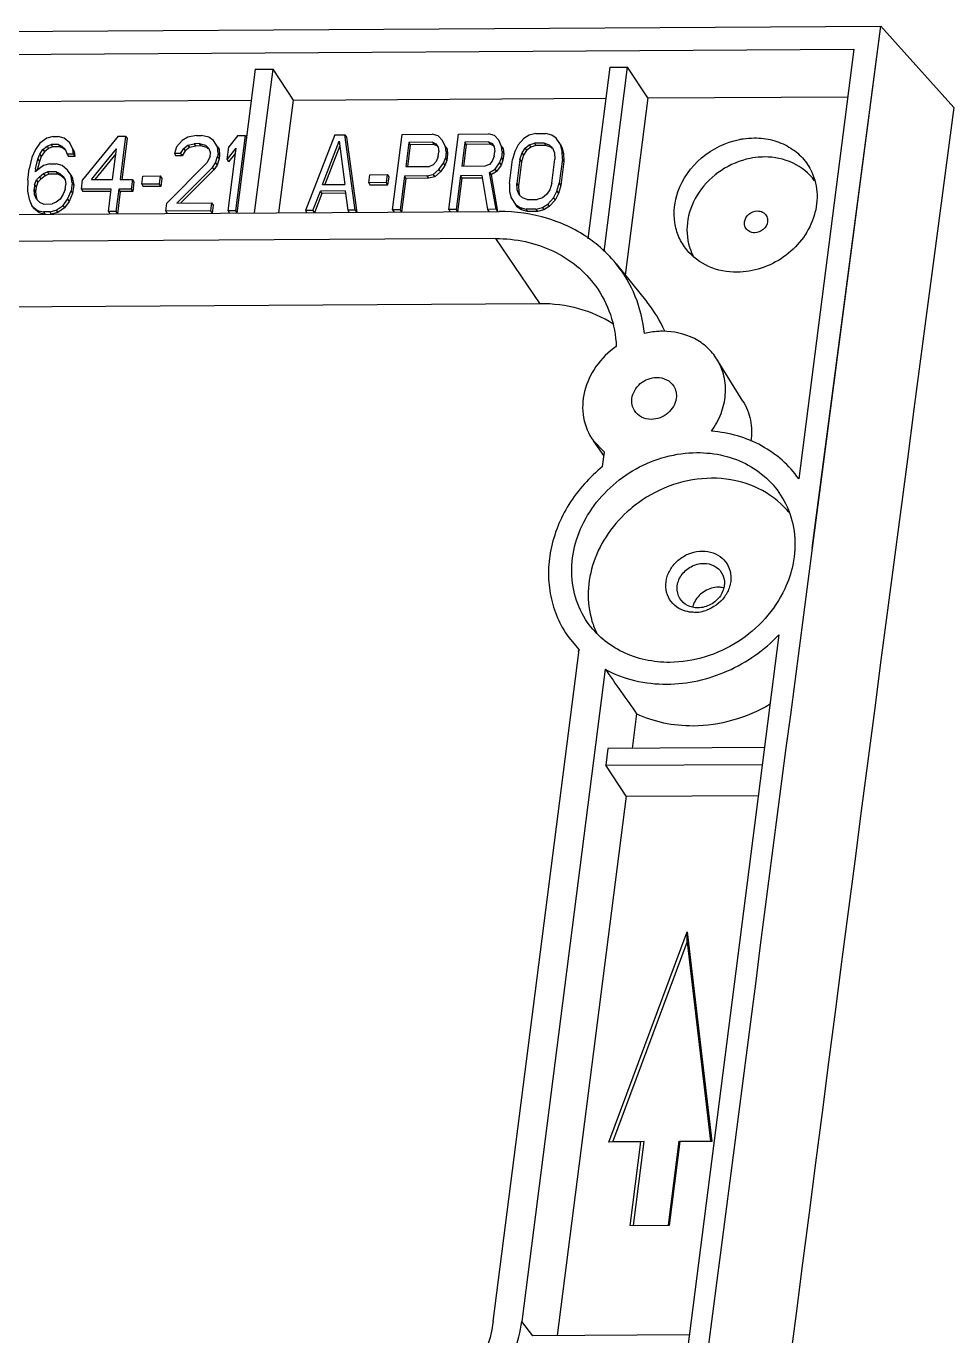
# Model space of a CAD drawing. Extents: x -1094 to 5067, y -562 to 305.
# Drawn here: x 288.39 to 313.45, y -131.44 to -96.07 of the extents above; entities that cross this region are included whole.
import ezdxf

# ---------------------------------------------------------------- set-up
doc = ezdxf.new("R2010")
doc.units = 0
doc.header["$LTSCALE"] = 1.21
doc.header["$MEASUREMENT"] = 0
doc.layers.get('0').update_dxf_attribs({"linetype": 'CONTINUOUS'})

msp = doc.modelspace()

# ---------------------------------------------------------------- linework, layer by layer
at = {"color": 7, "linetype": 'Continuous'}
for p, q in [((220.355, -96.621), (311.48, -96.069)), ((309.622, -110.169), (311.48, -96.069)), ((309.632, -110.169), (311.48, -96.069)), ((311.48, -96.069), (313.45, -98.268)), ((220.941, -97.236), (310.748, -96.692)), ((310.748, -96.692), (309.262, -108.295)), ((294.579, -97.233), (294.082, -101.117)), ((294.561, -101.114), (295.058, -97.23)), ((294.579, -97.233), (295.058, -97.23)), ((295.607, -98.066), (295.058, -97.23)), ((304.159, -97.175), (303.564, -101.813)), ((304, -102.152), (304.638, -97.172)), ((304.159, -97.175), (304.638, -97.172)), ((305.187, -98.008), (304.638, -97.172)), ((305.187, -98.008), (310.583, -97.975)), ((294.472, -98.073), (276.448, -98.182)), ((295.217, -101.11), (295.607, -98.066)), ((295.607, -98.066), (304.051, -98.014)), ((305.187, -98.008), (304.574, -102.792)), ((290.872, -99.037), (289.914, -100.214)), ((290.872, -99.037), (291.074, -99.036)), ((291.074, -99.036), (290.924, -100.208)), ((291.074, -99.036), (291.114, -99.099)), ((292.994, -99.024), (292.753, -99.069)), ((292.994, -99.024), (293.129, -99.024)), ((293.325, -99.066), (293.129, -99.024)), ((294.105, -99.018), (293.864, -99.323)), ((294.307, -99.017), (294.046, -101.056)), ((294.105, -99.018), (294.307, -99.017)), ((294.307, -99.017), (294.347, -99.08)), ((296.732, -99.002), (295.932, -101.044)), ((296.732, -99.002), (297.002, -99)), ((297.279, -101.036), (297.002, -99)), ((297.002, -99), (297.041, -99.064)), ((298.29, -101.03), (298.551, -98.991)), ((298.551, -98.991), (299.359, -98.986)), ((299.522, -99.028), (299.359, -98.986)), ((299.64, -99.158), (299.522, -99.028)), ((299.805, -101.021), (300.066, -98.982)), ((300.066, -98.982), (300.875, -98.977)), ((301.037, -99.019), (300.875, -98.977)), ((301.155, -99.148), (301.037, -99.019)), ((301.98, -99.013), (301.835, -99.101)), ((302.154, -98.969), (301.98, -99.013)), ((302.154, -98.969), (302.424, -98.967)), ((302.587, -99.01), (302.424, -98.967)), ((302.71, -99.096), (302.587, -99.01)), ((288.762, -99.224), (288.639, -99.398)), ((288.947, -99.092), (288.762, -99.224)), ((288.841, -99.397), (288.953, -99.309)), ((288.992, -99.372), (288.88, -99.46)), ((289.121, -99.048), (288.947, -99.092)), ((288.953, -99.309), (289.06, -99.265)), ((288.953, -99.309), (288.992, -99.372)), ((289.099, -99.328), (288.992, -99.372)), ((289.262, -99.264), (289.06, -99.265)), ((289.06, -99.265), (289.099, -99.328)), ((289.301, -99.327), (289.099, -99.328)), ((289.121, -99.048), (289.256, -99.047)), ((289.419, -99.09), (289.256, -99.047)), ((289.262, -99.264), (289.301, -99.327)), ((289.262, -99.264), (289.357, -99.307)), ((289.396, -99.37), (289.301, -99.327)), ((289.357, -99.307), (289.447, -99.393)), ((289.434, -99.406), (289.396, -99.37)), ((289.57, -99.219), (289.419, -99.09)), ((289.649, -99.392), (289.57, -99.219)), ((290.15, -100.212), (290.828, -99.384)), ((290.722, -100.209), (290.828, -99.384)), ((291.114, -99.099), (290.971, -100.214)), ((292.45, -99.331), (292.394, -99.505)), ((292.607, -99.157), (292.45, -99.331)), ((292.562, -99.504), (292.646, -99.373)), ((292.753, -99.069), (292.607, -99.157)), ((292.646, -99.373), (292.759, -99.286)), ((292.646, -99.373), (292.686, -99.437)), ((292.798, -99.349), (292.686, -99.437)), ((292.759, -99.286), (292.932, -99.242)), ((292.759, -99.286), (292.798, -99.349)), ((292.972, -99.305), (292.798, -99.349)), ((293.067, -99.241), (292.932, -99.242)), ((292.932, -99.242), (292.972, -99.305)), ((293.107, -99.304), (292.972, -99.305)), ((293.067, -99.241), (293.23, -99.283)), ((293.067, -99.241), (293.107, -99.304)), ((293.269, -99.347), (293.107, -99.304)), ((293.23, -99.283), (293.32, -99.369)), ((293.307, -99.383), (293.269, -99.347)), ((293.32, -99.369), (293.371, -99.499)), ((293.449, -99.152), (293.325, -99.066)), ((293.561, -99.325), (293.449, -99.152)), ((293.573, -99.498), (293.561, -99.325)), ((293.561, -99.325), (293.601, -99.388)), ((293.601, -99.388), (293.612, -99.561)), ((293.82, -99.67), (293.864, -99.323)), ((293.82, -99.67), (294.061, -99.365)), ((293.844, -101.057), (294.061, -99.365)), ((296.391, -100.348), (296.845, -99.175)), ((296.861, -99.298), (296.455, -100.348)), ((296.845, -99.175), (296.998, -100.344)), ((297.041, -99.064), (297.319, -101.1)), ((298.725, -99.207), (298.642, -99.857)), ((298.764, -99.27), (298.688, -99.863)), ((299.365, -99.203), (298.725, -99.207)), ((298.725, -99.207), (298.764, -99.27)), ((299.404, -99.266), (298.764, -99.27)), ((299.365, -99.203), (299.46, -99.245)), ((299.365, -99.203), (299.404, -99.266)), ((299.5, -99.309), (299.404, -99.266)), ((299.46, -99.245), (299.517, -99.332)), ((299.517, -99.332), (299.534, -99.462)), ((299.719, -99.331), (299.64, -99.158)), ((299.736, -99.461), (299.719, -99.331)), ((299.719, -99.331), (299.758, -99.394)), ((300.241, -99.197), (300.157, -99.848)), ((300.28, -99.261), (300.204, -99.854)), ((300.88, -99.193), (300.241, -99.197)), ((300.241, -99.197), (300.28, -99.261)), ((300.92, -99.257), (300.28, -99.261)), ((300.88, -99.193), (300.976, -99.236)), ((300.88, -99.193), (300.92, -99.257)), ((301.015, -99.3), (300.92, -99.257)), ((300.976, -99.236), (301.032, -99.323)), ((301.032, -99.323), (301.049, -99.453)), ((301.234, -99.321), (301.155, -99.148)), ((301.251, -99.451), (301.234, -99.321)), ((301.234, -99.321), (301.274, -99.385)), ((301.274, -99.385), (301.291, -99.515)), ((301.678, -99.275), (301.588, -99.449)), ((301.835, -99.101), (301.678, -99.275)), ((301.785, -99.491), (301.869, -99.361)), ((301.869, -99.361), (301.981, -99.274)), ((301.869, -99.361), (301.908, -99.424)), ((302.02, -99.337), (301.908, -99.424)), ((301.981, -99.274), (302.121, -99.229)), ((301.981, -99.274), (302.02, -99.337)), ((302.16, -99.293), (302.02, -99.337)), ((302.39, -99.228), (302.121, -99.229)), ((302.121, -99.229), (302.16, -99.293)), ((302.43, -99.291), (302.16, -99.293)), ((302.39, -99.228), (302.52, -99.27)), ((302.39, -99.228), (302.43, -99.291)), ((302.559, -99.334), (302.43, -99.291)), ((302.52, -99.27), (302.609, -99.356)), ((302.597, -99.37), (302.559, -99.334)), ((302.609, -99.356), (302.66, -99.486)), ((302.823, -99.268), (302.71, -99.096)), ((302.868, -99.442), (302.823, -99.268)), ((302.823, -99.268), (302.862, -99.332)), ((302.862, -99.332), (302.907, -99.505)), ((288.544, -99.615), (288.471, -99.919)), ((288.639, -99.398), (288.544, -99.615)), ((288.639, -99.918), (288.706, -99.657)), ((288.746, -99.721), (288.684, -99.961)), ((288.706, -99.657), (288.757, -99.527)), ((288.706, -99.657), (288.746, -99.721)), ((288.796, -99.59), (288.746, -99.721)), ((288.757, -99.527), (288.841, -99.397)), ((288.757, -99.527), (288.796, -99.59)), ((288.88, -99.46), (288.796, -99.59)), ((288.841, -99.397), (288.88, -99.46)), ((289.447, -99.393), (289.498, -99.523)), ((289.666, -99.522), (289.498, -99.523)), ((289.498, -99.523), (289.537, -99.586)), ((289.705, -99.585), (289.537, -99.586)), ((289.666, -99.522), (289.649, -99.392)), ((289.649, -99.392), (289.688, -99.455)), ((289.666, -99.522), (289.705, -99.585)), ((289.681, -99.439), (289.688, -99.455)), ((289.688, -99.455), (289.705, -99.585)), ((290.811, -99.517), (290.241, -100.212)), ((292.562, -99.504), (292.394, -99.505)), ((292.394, -99.505), (292.433, -99.568)), ((292.602, -99.567), (292.433, -99.568)), ((292.562, -99.504), (292.602, -99.567)), ((292.686, -99.437), (292.602, -99.567)), ((293.36, -99.586), (293.27, -99.76)), ((293.36, -99.586), (293.371, -99.499)), ((293.506, -99.758), (293.562, -99.585)), ((293.601, -99.648), (293.545, -99.822)), ((293.573, -99.498), (293.562, -99.585)), ((293.562, -99.585), (293.601, -99.648)), ((293.573, -99.498), (293.612, -99.561)), ((293.612, -99.561), (293.601, -99.648)), ((293.82, -99.67), (293.859, -99.733)), ((294.044, -99.5), (293.859, -99.733)), ((299.467, -99.722), (299.388, -99.81)), ((299.517, -99.592), (299.467, -99.722)), ((299.517, -99.592), (299.534, -99.462)), ((299.663, -99.764), (299.713, -99.634)), ((299.753, -99.697), (299.702, -99.828)), ((299.736, -99.461), (299.713, -99.634)), ((299.713, -99.634), (299.753, -99.697)), ((299.736, -99.461), (299.775, -99.524)), ((299.775, -99.524), (299.753, -99.697)), ((299.758, -99.394), (299.775, -99.524)), ((300.982, -99.713), (300.904, -99.8)), ((301.032, -99.583), (300.982, -99.713)), ((301.032, -99.583), (301.049, -99.453)), ((301.179, -99.755), (301.229, -99.625)), ((301.268, -99.688), (301.218, -99.819)), ((301.251, -99.451), (301.229, -99.625)), ((301.229, -99.625), (301.268, -99.688)), ((301.251, -99.451), (301.291, -99.515)), ((301.291, -99.515), (301.268, -99.688)), ((301.443, -100.317), (301.527, -99.666)), ((301.588, -99.449), (301.527, -99.666)), ((301.729, -99.665), (301.645, -100.316)), ((301.768, -99.729), (301.685, -100.379)), ((301.729, -99.665), (301.785, -99.491)), ((301.729, -99.665), (301.768, -99.729)), ((301.824, -99.555), (301.768, -99.729)), ((301.785, -99.491), (301.824, -99.555)), ((301.908, -99.424), (301.824, -99.555)), ((302.588, -100.31), (302.672, -99.66)), ((302.66, -99.486), (302.672, -99.66)), ((302.874, -99.658), (302.79, -100.309)), ((302.913, -99.722), (302.83, -100.373)), ((302.874, -99.658), (302.868, -99.442)), ((302.868, -99.442), (302.907, -99.505)), ((302.874, -99.658), (302.913, -99.722)), ((302.907, -99.505), (302.913, -99.722)), ((288.432, -100.223), (288.471, -99.919)), ((288.853, -99.83), (288.628, -100.005)), ((288.639, -99.918), (288.628, -100.005)), ((288.639, -99.918), (288.672, -99.971)), ((288.746, -100.134), (288.858, -100.047)), ((289.027, -99.786), (288.853, -99.83)), ((288.858, -100.047), (288.965, -100.003)), ((288.858, -100.047), (288.898, -100.11)), ((289.004, -100.066), (288.898, -100.11)), ((289.201, -100.001), (288.965, -100.003)), ((288.965, -100.003), (289.004, -100.066)), ((289.24, -100.065), (289.004, -100.066)), ((289.027, -99.786), (289.195, -99.785)), ((289.358, -99.827), (289.195, -99.785)), ((289.201, -100.001), (289.24, -100.065)), ((289.201, -100.001), (289.296, -100.044)), ((289.336, -100.107), (289.24, -100.065)), ((289.296, -100.044), (289.386, -100.13)), ((289.509, -99.956), (289.358, -99.827)), ((289.594, -100.086), (289.509, -99.956)), ((289.633, -100.302), (289.594, -100.086)), ((289.594, -100.086), (289.633, -100.149)), ((293.27, -99.76), (292.188, -100.85)), ((292.457, -100.849), (293.422, -99.889)), ((293.461, -99.952), (292.561, -100.848)), ((293.422, -99.889), (293.506, -99.758)), ((293.422, -99.889), (293.461, -99.952)), ((293.545, -99.822), (293.461, -99.952)), ((293.506, -99.758), (293.545, -99.822)), ((297.643, -100.297), (297.671, -100.08)), ((297.671, -100.08), (298.142, -100.077)), ((298.142, -100.077), (298.115, -100.294)), ((298.142, -100.077), (298.182, -100.141)), ((298.642, -99.857), (299.282, -99.854)), ((299.215, -100.114), (299.388, -100.07)), ((299.388, -99.81), (299.282, -99.854)), ((299.388, -100.07), (299.54, -99.939)), ((299.388, -100.07), (299.428, -100.133)), ((299.579, -100.002), (299.428, -100.133)), ((299.54, -99.939), (299.663, -99.764)), ((299.54, -99.939), (299.579, -100.002)), ((299.702, -99.828), (299.579, -100.002)), ((299.663, -99.764), (299.702, -99.828)), ((300.157, -99.848), (300.797, -99.844)), ((300.904, -99.8), (300.797, -99.844)), ((300.91, -100.017), (301.055, -99.929)), ((301.085, -101.013), (300.91, -100.017)), ((300.91, -100.017), (300.949, -100.08)), ((301.095, -99.993), (300.949, -100.08)), ((300.949, -100.08), (301.124, -101.077)), ((301.055, -99.929), (301.179, -99.755)), ((301.055, -99.929), (301.095, -99.993)), ((301.218, -99.819), (301.095, -99.993)), ((301.179, -99.755), (301.218, -99.819)), ((288.432, -100.223), (288.427, -100.526)), ((288.617, -100.352), (288.601, -100.482)), ((288.617, -100.352), (288.668, -100.221)), ((288.617, -100.352), (288.657, -100.415)), ((288.657, -100.415), (288.64, -100.545)), ((288.707, -100.285), (288.657, -100.415)), ((288.668, -100.221), (288.746, -100.134)), ((288.668, -100.221), (288.707, -100.285)), ((288.786, -100.198), (288.707, -100.285)), ((288.746, -100.134), (288.786, -100.198)), ((288.898, -100.11), (288.786, -100.198)), ((289.426, -100.194), (289.336, -100.107)), ((289.386, -100.13), (289.442, -100.217)), ((289.442, -100.217), (289.459, -100.347)), ((289.443, -100.477), (289.459, -100.347)), ((289.633, -100.302), (289.606, -100.519)), ((289.633, -100.149), (289.673, -100.366)), ((289.633, -100.302), (289.673, -100.366)), ((289.673, -100.366), (289.645, -100.583)), ((289.881, -100.474), (289.914, -100.214)), ((290.15, -100.212), (290.722, -100.209)), ((290.924, -100.208), (291.261, -100.206)), ((291.261, -100.206), (291.228, -100.466)), ((291.261, -100.206), (291.3, -100.269)), ((291.3, -100.269), (291.267, -100.529)), ((291.514, -100.334), (291.542, -100.117)), ((291.985, -100.331), (291.514, -100.334)), ((291.514, -100.334), (291.553, -100.398)), ((291.542, -100.117), (292.013, -100.114)), ((292.025, -100.395), (291.553, -100.398)), ((292.013, -100.114), (291.985, -100.331)), ((291.985, -100.331), (292.025, -100.395)), ((292.013, -100.114), (292.052, -100.178)), ((292.052, -100.178), (292.025, -100.395)), ((296.391, -100.348), (296.998, -100.344)), ((298.115, -100.294), (297.643, -100.297)), ((297.643, -100.297), (297.682, -100.36)), ((298.154, -100.358), (297.682, -100.36)), ((298.115, -100.294), (298.154, -100.358)), ((298.182, -100.141), (298.154, -100.358)), ((298.608, -100.118), (298.492, -101.029)), ((298.648, -100.181), (298.531, -101.092)), ((299.215, -100.114), (298.608, -100.118)), ((298.608, -100.118), (298.648, -100.181)), ((299.254, -100.177), (298.648, -100.181)), ((299.215, -100.114), (299.254, -100.177)), ((299.428, -100.133), (299.254, -100.177)), ((300.124, -100.109), (300.007, -101.02)), ((300.163, -100.172), (300.046, -101.083)), ((300.696, -100.105), (300.124, -100.109)), ((300.124, -100.109), (300.163, -100.172)), ((300.697, -100.169), (300.163, -100.172)), ((300.696, -100.105), (300.849, -101.015)), ((301.443, -100.317), (301.449, -100.534)), ((301.657, -100.489), (301.645, -100.316)), ((301.645, -100.316), (301.685, -100.379)), ((301.685, -100.379), (301.696, -100.553)), ((302.588, -100.31), (302.532, -100.484)), ((302.729, -100.526), (302.79, -100.309)), ((302.83, -100.373), (302.768, -100.59)), ((302.79, -100.309), (302.83, -100.373)), ((288.427, -100.526), (288.466, -100.743)), ((288.466, -100.743), (288.545, -100.916)), ((288.618, -100.612), (288.601, -100.482)), ((288.601, -100.482), (288.64, -100.545)), ((288.668, -100.742), (288.618, -100.612)), ((288.64, -100.545), (288.657, -100.675)), ((288.657, -100.675), (288.681, -100.737)), ((288.758, -100.828), (288.668, -100.742)), ((289.308, -100.738), (289.196, -100.825)), ((289.392, -100.607), (289.308, -100.738)), ((289.387, -100.911), (289.51, -100.737)), ((289.443, -100.477), (289.392, -100.607)), ((289.55, -100.8), (289.427, -100.974)), ((289.51, -100.737), (289.606, -100.519)), ((289.51, -100.737), (289.55, -100.8)), ((289.645, -100.583), (289.55, -100.8)), ((289.606, -100.519), (289.645, -100.583)), ((290.689, -100.469), (289.881, -100.474)), ((289.881, -100.474), (289.92, -100.537)), ((290.689, -100.533), (289.92, -100.537)), ((290.611, -101.077), (290.689, -100.469)), ((290.891, -100.468), (290.813, -101.075)), ((290.93, -100.531), (290.852, -101.139)), ((291.228, -100.466), (290.891, -100.468)), ((290.891, -100.468), (290.93, -100.531)), ((291.267, -100.529), (290.93, -100.531)), ((291.228, -100.466), (291.267, -100.529)), ((296.134, -101.043), (296.336, -100.522)), ((296.375, -100.585), (296.174, -101.107)), ((297.009, -100.518), (296.336, -100.522)), ((296.336, -100.522), (296.375, -100.585)), ((297.01, -100.581), (296.375, -100.585)), ((297.009, -100.518), (297.077, -101.038)), ((301.449, -100.534), (301.494, -100.707)), ((301.494, -100.707), (301.607, -100.88)), ((301.707, -100.619), (301.657, -100.489)), ((301.696, -100.553), (301.72, -100.614)), ((301.797, -100.705), (301.707, -100.619)), ((301.926, -100.748), (301.797, -100.705)), ((301.926, -100.748), (302.196, -100.746)), ((302.336, -100.702), (302.196, -100.746)), ((302.448, -100.615), (302.336, -100.702)), ((302.532, -100.484), (302.448, -100.615)), ((302.482, -100.875), (302.639, -100.7)), ((302.679, -100.764), (302.522, -100.938)), ((302.639, -100.7), (302.729, -100.526)), ((302.639, -100.7), (302.679, -100.764)), ((302.768, -100.59), (302.679, -100.764)), ((302.729, -100.526), (302.768, -100.59)), ((272.915, -101.246), (301.165, -101.074)), ((288.545, -100.916), (288.585, -100.979)), ((288.545, -100.916), (288.697, -101.045)), ((288.736, -101.108), (288.585, -100.979)), ((288.697, -101.045), (288.86, -101.087)), ((288.697, -101.045), (288.736, -101.108)), ((288.899, -101.151), (288.736, -101.108)), ((288.854, -100.871), (288.758, -100.828)), ((288.854, -100.871), (289.09, -100.869)), ((289.028, -101.086), (288.86, -101.087)), ((288.86, -101.087), (288.899, -101.151)), ((289.028, -101.086), (289.202, -101.042)), ((289.028, -101.086), (289.068, -101.15)), ((289.241, -101.105), (289.068, -101.15)), ((289.196, -100.825), (289.09, -100.869)), ((289.202, -101.042), (289.387, -100.911)), ((289.202, -101.042), (289.241, -101.105)), ((289.427, -100.974), (289.241, -101.105)), ((289.387, -100.911), (289.427, -100.974)), ((290.813, -101.075), (290.611, -101.077)), ((290.611, -101.077), (290.65, -101.14)), ((290.813, -101.075), (290.852, -101.139)), ((292.16, -101.067), (292.188, -100.85)), ((293.373, -101.06), (292.16, -101.067)), ((292.16, -101.067), (292.2, -101.131)), ((292.457, -100.849), (293.4, -100.843)), ((293.4, -100.843), (293.373, -101.06)), ((293.373, -101.06), (293.412, -101.123)), ((293.4, -100.843), (293.44, -100.906)), ((293.44, -100.906), (293.412, -101.123)), ((294.046, -101.056), (293.844, -101.057)), ((293.844, -101.057), (293.883, -101.12)), ((294.046, -101.056), (294.085, -101.119)), ((296.134, -101.043), (295.932, -101.044)), ((295.932, -101.044), (295.971, -101.108)), ((296.134, -101.043), (296.174, -101.107)), ((297.279, -101.036), (297.077, -101.038)), ((297.077, -101.038), (297.116, -101.101)), ((297.279, -101.036), (297.319, -101.1)), ((298.492, -101.029), (298.29, -101.03)), ((298.29, -101.03), (298.329, -101.094)), ((298.492, -101.029), (298.531, -101.092)), ((300.007, -101.02), (299.805, -101.021)), ((299.805, -101.021), (299.844, -101.084)), ((300.007, -101.02), (300.046, -101.083)), ((301.085, -101.013), (300.849, -101.015)), ((300.849, -101.015), (300.888, -101.078)), ((301.085, -101.013), (301.124, -101.077)), ((301.607, -100.88), (301.646, -100.943)), ((301.607, -100.88), (301.73, -100.966)), ((301.77, -101.029), (301.646, -100.943)), ((301.73, -100.966), (301.893, -101.008)), ((301.73, -100.966), (301.77, -101.029)), ((301.932, -101.072), (301.77, -101.029)), ((302.162, -101.007), (301.893, -101.008)), ((301.893, -101.008), (301.932, -101.072)), ((302.202, -101.07), (301.932, -101.072)), ((302.162, -101.007), (302.336, -100.962)), ((302.162, -101.007), (302.202, -101.07)), ((302.376, -101.026), (302.202, -101.07)), ((302.336, -100.962), (302.482, -100.875)), ((302.336, -100.962), (302.376, -101.026)), ((302.522, -100.938), (302.376, -101.026)), ((302.482, -100.875), (302.522, -100.938)), ((301.071, -101.806), (272.471, -101.979)), ((301.071, -101.806), (302.27, -103.564)), ((304.325, -102.484), (305.157, -103.515)), ((302.27, -103.564), (273.593, -103.738)), ((307.753, -106.195), (307.051, -105.066)), ((303.712, -107.264), (304.011, -107.573)), ((303.999, -107.661), (303.712, -107.264)), ((303.961, -107.959), (304.011, -107.573)), ((308.722, -112.507), (301.888, -165.85)), ((303.047, -112.575), (303.327, -112.908)), ((301.003, -131.054), (303.327, -112.908)), ((303.321, -112.956), (303.3, -112.927)), ((304.032, -113.436), (301.776, -131.049)), ((304.881, -114.641), (304.762, -115.573)), ((304.105, -115.577), (304.047, -116.031)), ((308.332, -115.552), (304.105, -115.577)), ((304.047, -116.031), (308.274, -116.005)), ((304.596, -116.866), (304.047, -116.031)), ((304.596, -116.866), (302.73, -131.435)), ((304.596, -116.866), (308.166, -116.845)), ((304.132, -126.206), (306.246, -120.533)), ((306.243, -120.807), (306.246, -120.533)), ((306.246, -120.533), (306.91, -126.19)), ((304.234, -126.196), (306.243, -120.807)), ((306.243, -120.807), (306.873, -126.18)), ((304.234, -126.196), (304.132, -126.206)), ((304.994, -126.201), (304.132, -126.206)), ((305.082, -126.191), (304.234, -126.196)), ((304.703, -128.467), (304.994, -126.201)), ((304.792, -128.457), (305.082, -126.191)), ((305.082, -126.191), (304.994, -126.201)), ((306.025, -126.185), (305.735, -128.451)), ((306.047, -126.195), (305.757, -128.461)), ((306.025, -126.185), (306.047, -126.195)), ((306.91, -126.19), (306.047, -126.195)), ((305.757, -128.461), (304.703, -128.467)), ((302.073, -131.439), (301.776, -131.049)), ((306.3, -131.414), (302.073, -131.439))]:
    msp.add_line(p, q, dxfattribs=at)
for centre, radius, start, end in [((10278.491, -1418.981), 10052.181, 172.4503272, 172.949562), ((301.491, -104.794), 3.658, 50.0114, 54.2427), ((301.543, -104.732), 3.577, 38.9407, 50.0131), ((307.722, -101.597), 1.479, 197.3957, 198.3752), ((307.716, -101.599), 1.473, 198.3763, 208.884), ((302.324, -105.8), 3.639, 24.252, 38.8853), ((306.998, -111.8), 3.531, 125.8653, 130.366), ((307.167, -110.695), 2.36, 43.0734, 46.7729), ((307.183, -110.68), 2.338, 39.0577, 43.0675), ((10272.125, -1415.887), 10047.705, 172.5331887, 172.8640772), ((306.436, -110.957), 0.943, 270.3921, 277.2228), ((306.428, -110.895), 1.005, 277.2351, 288.7222), ((305.934, -111.46), 2.358, 196.6505, 205.3649)]:
    msp.add_arc(centre, radius, start, end, dxfattribs=at)
msp.add_ellipse((313.863, -122.848), major_axis=(-19.719, 26.23), ratio=0.073541, start_param=1.14915, end_param=1.197833, dxfattribs=at)
for points, knots in [([(305.997, -100.539), (306.12, -100.189), (306.579, -99.546), (307.286, -99.203), (307.658, -99.128)], [0, 0, 0, 0, 0.4942, 1, 1, 1, 1]), ([(307.658, -99.128), (307.691, -99.122), (307.823, -99.099), (307.957, -99.088), (308.057, -99.087)], [0, 0, 0, 0, 0.25226, 1, 1, 1, 1]), ([(308.057, -99.087), (308.223, -99.086), (308.552, -99.125), (309.003, -99.309), (309.374, -99.607), (309.547, -99.869), (309.612, -100.008)], [0, 0, 0, 0, 0.261772, 0.514025, 0.758608, 1, 1, 1, 1]), ([(307.946, -99.641), (307.671, -99.696), (307.14, -99.917), (306.534, -100.506), (306.209, -101.259), (306.235, -101.799), (306.31, -102.039)], [0, 0, 0, 0, 0.260046, 0.519146, 0.766798, 1, 1, 1, 1]), ([(308.331, -99.601), (308.299, -99.601), (308.17, -99.605), (308.041, -99.622), (307.946, -99.641)], [0, 0, 0, 0, 0.247915, 1, 1, 1, 1]), ([(309.687, -100.241), (309.539, -100.039), (309.119, -99.702), (308.595, -99.599), (308.331, -99.601)], [0, 0, 0, 0, 0.486074, 1, 1, 1, 1]), ([(309.612, -100.008), (309.699, -100.197), (309.797, -100.626), (309.724, -101.056), (309.652, -101.261)], [0, 0, 0, 0, 0.489191, 1, 1, 1, 1]), ([(306.233, -102.107), (306.149, -102.002), (306.008, -101.769), (305.855, -101.236), (305.905, -100.803), (305.997, -100.539)], [0, 0, 0, 0, 0.244251, 0.490712, 1, 1, 1, 1]), ([(303.628, -101.826), (303.283, -101.577), (302.485, -101.19), (301.609, -101.072), (301.165, -101.074)], [0, 0, 0, 0, 0.489327, 1, 1, 1, 1]), ([(307.795, -101.356), (307.806, -101.277), (307.897, -101.123), (308.062, -101.06), (308.144, -101.06)], [0, 0, 0, 0, 0.492377, 1, 1, 1, 1]), ([(308.144, -101.06), (308.192, -101.059), (308.287, -101.079), (308.359, -101.145), (308.383, -101.183)], [0, 0, 0, 0, 0.514479, 1, 1, 1, 1]), ([(309.652, -101.261), (309.508, -101.674), (308.925, -102.414), (308.034, -102.71), (307.592, -102.713)], [0, 0, 0, 0, 0.497324, 1, 1, 1, 1]), ([(307.831, -101.526), (307.808, -101.489), (307.791, -101.429), (307.793, -101.371), (307.795, -101.356)], [0, 0, 0, 0, 0.743028, 1, 1, 1, 1]), ([(308.418, -101.352), (308.408, -101.432), (308.317, -101.586), (308.151, -101.648), (308.069, -101.649)], [0, 0, 0, 0, 0.492377, 1, 1, 1, 1]), ([(308.383, -101.183), (308.406, -101.22), (308.423, -101.279), (308.42, -101.337), (308.418, -101.352)], [0, 0, 0, 0, 0.743028, 1, 1, 1, 1]), ([(301.071, -101.806), (301.341, -101.804), (301.875, -101.857), (302.626, -102.108), (303.28, -102.519), (303.63, -102.891), (303.776, -103.093)], [0, 0, 0, 0, 0.26081, 0.51353, 0.759079, 1, 1, 1, 1]), ([(308.069, -101.649), (308.021, -101.649), (307.927, -101.629), (307.854, -101.564), (307.831, -101.526)], [0, 0, 0, 0, 0.514479, 1, 1, 1, 1]), ([(307.592, -102.713), (307.331, -102.714), (306.814, -102.618), (306.389, -102.299), (306.233, -102.107)], [0, 0, 0, 0, 0.513605, 1, 1, 1, 1]), ([(305.093, -104.37), (305.058, -104.027), (304.893, -103.35), (304.539, -102.749), (304.325, -102.484)], [0, 0, 0, 0, 0.502993, 1, 1, 1, 1]), ([(303.776, -103.093), (303.944, -103.325), (304.214, -103.848), (304.318, -104.426), (304.33, -104.717)], [0, 0, 0, 0, 0.495996, 1, 1, 1, 1]), ([(304.246, -104.113), (303.961, -103.93), (303.317, -103.648), (302.622, -103.562), (302.27, -103.564)], [0, 0, 0, 0, 0.490089, 1, 1, 1, 1]), ([(305.584, -104.308), (305.543, -104.308), (305.378, -104.314), (305.214, -104.34), (305.093, -104.37)], [0, 0, 0, 0, 0.247545, 1, 1, 1, 1]), ([(307.051, -105.066), (306.978, -104.948), (306.797, -104.731), (306.323, -104.403), (305.877, -104.306), (305.584, -104.308)], [0, 0, 0, 0, 0.241862, 0.487932, 1, 1, 1, 1]), ([(304.33, -104.717), (304.119, -104.865), (303.751, -105.227), (303.429, -105.912), (303.394, -106.639), (303.58, -107.081), (303.712, -107.264)], [0, 0, 0, 0, 0.26676, 0.52312, 0.76595, 1, 1, 1, 1]), ([(306.902, -107.008), (307.008, -106.862), (307.182, -106.546), (307.302, -106.03), (307.267, -105.518), (307.137, -105.205), (307.051, -105.066)], [0, 0, 0, 0, 0.263614, 0.517312, 0.761534, 1, 1, 1, 1]), ([(304.753, -106.124), (304.773, -105.972), (304.948, -105.676), (305.266, -105.555), (305.425, -105.554)], [0, 0, 0, 0, 0.492377, 1, 1, 1, 1]), ([(305.425, -105.554), (305.516, -105.554), (305.698, -105.592), (305.838, -105.718), (305.883, -105.791)], [0, 0, 0, 0, 0.514479, 1, 1, 1, 1]), ([(305.883, -105.791), (305.912, -105.838), (305.955, -105.946), (305.958, -106.061), (305.951, -106.117)], [0, 0, 0, 0, 0.493409, 1, 1, 1, 1]), ([(304.821, -106.451), (304.792, -106.403), (304.75, -106.296), (304.746, -106.181), (304.753, -106.124)], [0, 0, 0, 0, 0.493409, 1, 1, 1, 1]), ([(305.28, -106.687), (305.188, -106.688), (305.006, -106.65), (304.867, -106.524), (304.821, -106.451)], [0, 0, 0, 0, 0.514479, 1, 1, 1, 1]), ([(305.951, -106.117), (305.931, -106.27), (305.756, -106.566), (305.438, -106.686), (305.28, -106.687)], [0, 0, 0, 0, 0.492377, 1, 1, 1, 1]), ([(307.753, -106.195), (307.85, -106.351), (307.988, -106.707), (307.993, -107.088), (307.965, -107.275)], [0, 0, 0, 0, 0.492707, 1, 1, 1, 1]), ([(309.262, -108.295), (309.133, -108.111), (308.829, -107.772), (308.263, -107.377), (307.61, -107.111), (307.141, -107.027), (306.902, -107.008)], [0, 0, 0, 0, 0.242184, 0.48822, 0.740431, 1, 1, 1, 1]), ([(303.555, -112.17), (303.412, -111.964), (303.187, -111.496), (303.088, -110.716), (303.226, -109.918), (303.587, -109.163), (304.141, -108.506), (304.847, -107.995), (305.651, -107.667), (306.223, -107.587), (306.505, -107.586)], [0, 0, 0, 0, 0.114604, 0.231509, 0.352663, 0.478611, 0.60846, 0.740262, 0.871547, 1, 1, 1, 1]), ([(306.505, -107.586), (306.75, -107.584), (307.234, -107.637), (307.906, -107.893), (308.471, -108.309), (308.75, -108.678), (308.859, -108.876)], [0, 0, 0, 0, 0.261506, 0.513967, 0.758909, 1, 1, 1, 1]), ([(303.961, -107.959), (303.606, -108.248), (302.996, -108.931), (302.566, -109.982), (302.478, -110.842), (302.539, -111.466), (302.724, -112.056), (302.928, -112.412), (303.046, -112.576)], [0, 0, 0, 0, 0.26582, 0.520855, 0.644015, 0.764309, 0.882553, 1, 1, 1, 1]), ([(306.907, -108.277), (306.559, -108.279), (305.852, -108.402), (305.217, -108.73), (304.929, -108.939)], [0, 0, 0, 0, 0.494558, 1, 1, 1, 1]), ([(308.783, -108.975), (308.542, -108.748), (307.942, -108.385), (307.255, -108.275), (306.907, -108.277)], [0, 0, 0, 0, 0.487697, 1, 1, 1, 1]), ([(308.859, -108.876), (308.983, -109.102), (309.16, -109.605), (309.169, -110.137), (309.135, -110.4)], [0, 0, 0, 0, 0.493161, 1, 1, 1, 1]), ([(304.711, -109.11), (304.486, -109.301), (304.087, -109.737), (303.69, -110.509), (303.531, -111.334), (303.598, -111.882), (303.675, -112.136)], [0, 0, 0, 0, 0.263146, 0.518508, 0.763795, 1, 1, 1, 1]), ([(306.149, -111.851), (306.06, -111.82), (305.894, -111.725), (305.72, -111.497), (305.651, -111.218), (305.691, -110.924), (305.834, -110.651), (306.059, -110.429), (306.342, -110.283), (306.551, -110.246), (306.654, -110.246)], [0, 0, 0, 0, 0.119277, 0.235393, 0.352712, 0.474904, 0.603126, 0.735747, 0.869326, 1, 1, 1, 1]), ([(306.654, -110.246), (306.753, -110.245), (306.948, -110.275), (307.201, -110.419), (307.375, -110.645), (307.422, -110.829), (307.427, -110.921)], [0, 0, 0, 0, 0.261823, 0.511534, 0.754565, 1, 1, 1, 1]), ([(306.051, -111.528), (305.996, -111.439), (305.943, -111.212), (306.066, -110.883), (306.335, -110.643), (306.573, -110.579), (306.691, -110.578)], [0, 0, 0, 0, 0.231068, 0.478638, 0.740439, 1, 1, 1, 1]), ([(306.691, -110.578), (306.788, -110.577), (306.981, -110.618), (307.128, -110.751), (307.177, -110.829)], [0, 0, 0, 0, 0.514394, 1, 1, 1, 1]), ([(309.135, -110.4), (309.126, -110.474), (309.075, -110.772), (308.977, -111.061), (308.881, -111.268)], [0, 0, 0, 0, 0.24625, 1, 1, 1, 1]), ([(307.177, -110.829), (307.232, -110.918), (307.285, -111.145), (307.162, -111.473), (306.893, -111.713), (306.655, -111.778), (306.537, -111.779)], [0, 0, 0, 0, 0.231068, 0.478638, 0.740439, 1, 1, 1, 1]), ([(307.427, -110.921), (307.433, -111.017), (307.407, -111.218), (307.219, -111.584), (306.948, -111.78), (306.751, -111.847)], [0, 0, 0, 0, 0.237866, 0.487499, 1, 1, 1, 1]), ([(308.881, -111.268), (308.611, -111.845), (307.707, -112.848), (306.417, -113.247), (305.779, -113.251)], [0, 0, 0, 0, 0.499443, 1, 1, 1, 1]), ([(307.091, -111.222), (306.965, -111.223), (306.709, -111.297), (306.521, -111.484), (306.458, -111.594)], [0, 0, 0, 0, 0.499145, 1, 1, 1, 1]), ([(306.537, -111.779), (306.44, -111.779), (306.247, -111.739), (306.1, -111.606), (306.051, -111.528)], [0, 0, 0, 0, 0.514394, 1, 1, 1, 1]), ([(306.442, -111.9), (306.417, -111.9), (306.318, -111.896), (306.219, -111.876), (306.149, -111.851)], [0, 0, 0, 0, 0.254259, 1, 1, 1, 1]), ([(305.779, -113.251), (305.556, -113.252), (305.115, -113.208), (304.494, -112.997), (303.958, -112.651), (303.673, -112.339), (303.555, -112.17)], [0, 0, 0, 0, 0.260901, 0.513642, 0.759087, 1, 1, 1, 1]), ([(305.703, -113.84), (306.26, -113.836), (307.389, -113.582), (308.332, -112.918), (308.722, -112.507)], [0, 0, 0, 0, 0.495631, 1, 1, 1, 1]), ([(304.032, -113.436), (304.282, -113.572), (304.829, -113.778), (305.41, -113.841), (305.703, -113.84)], [0, 0, 0, 0, 0.491243, 1, 1, 1, 1]), ([(308.489, -114.38), (308.172, -114.567), (307.495, -114.86), (306.765, -114.967), (306.405, -114.97)], [0, 0, 0, 0, 0.505477, 1, 1, 1, 1]), ([(306.405, -114.97), (306.14, -114.971), (305.614, -114.92), (305.113, -114.752), (304.881, -114.641)], [0, 0, 0, 0, 0.507912, 1, 1, 1, 1]), ([(296.782, -135.291), (297.374, -135.287), (298.577, -135.052), (299.892, -134.273), (300.742, -133.416), (301.25, -132.683), (301.609, -131.888), (301.74, -131.328), (301.776, -131.049)], [0, 0, 0, 0, 0.250421, 0.506077, 0.633414, 0.758633, 0.880976, 1, 1, 1, 1]), ([(301.003, -131.054), (300.973, -131.284), (300.864, -131.747), (300.568, -132.404), (300.148, -133.01), (299.446, -133.718), (298.359, -134.362), (297.365, -134.556), (296.875, -134.559)], [0, 0, 0, 0, 0.119024, 0.241367, 0.366586, 0.493923, 0.749579, 1, 1, 1, 1])]:
    msp.add_open_spline(points, degree=3, knots=knots, dxfattribs=at)
for points in [[(307.228, -111.236), (307.183, -111.226), (307.137, -111.222), (307.091, -111.222)], [(306.458, -111.594), (306.43, -111.644), (306.408, -111.698), (306.394, -111.753)]]:
    msp.add_open_spline(points, degree=3, dxfattribs=at)

doc.saveas('drawing.dxf')
